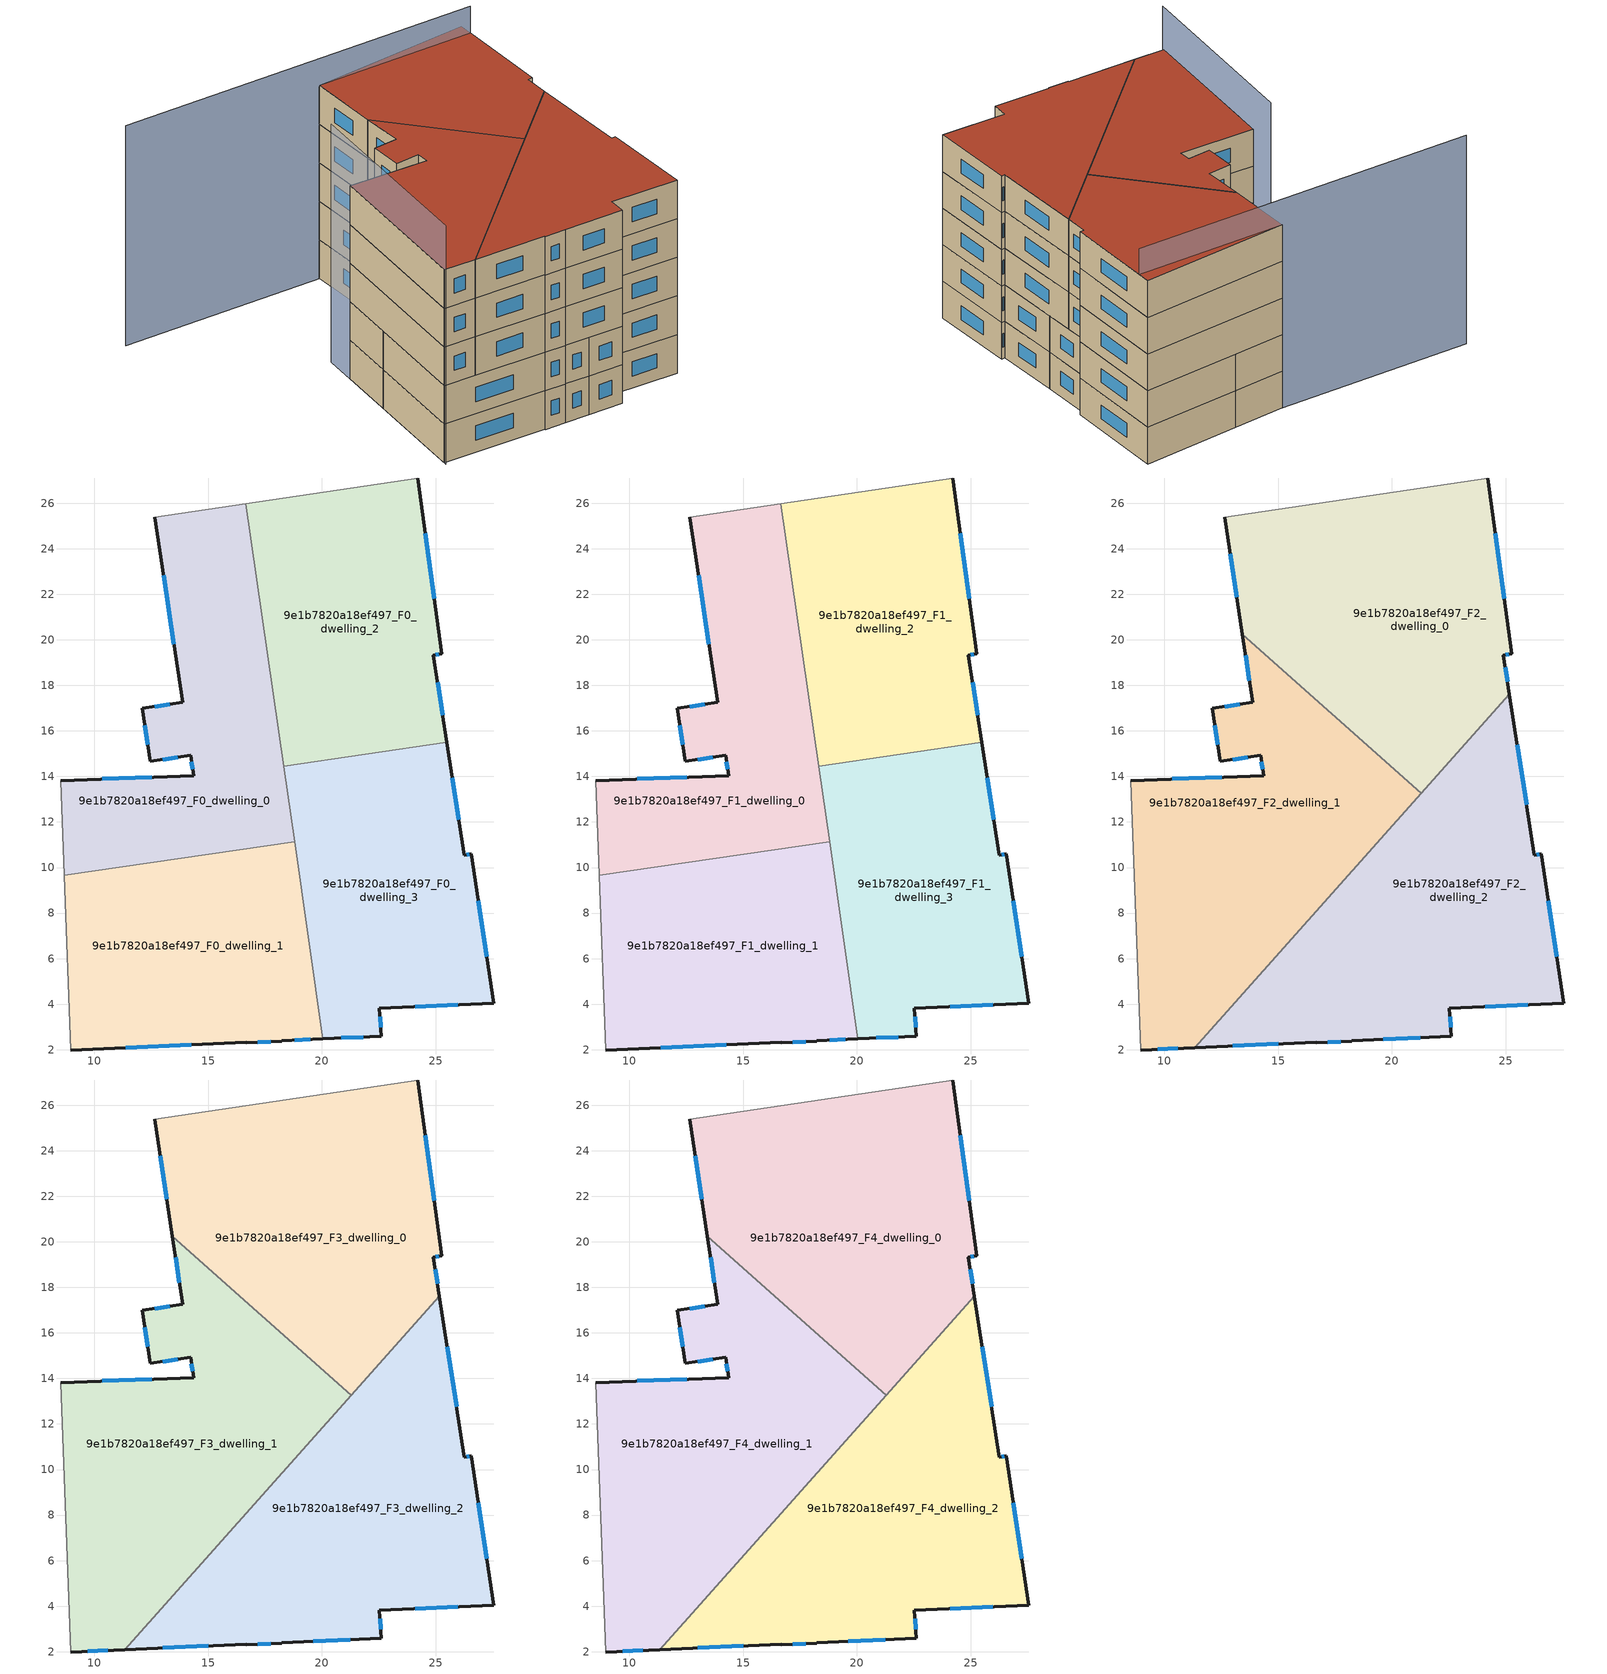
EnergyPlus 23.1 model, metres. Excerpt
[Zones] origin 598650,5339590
9e1b7820a18ef497_F0_dwelling_0
 floor ground (EU_floor_Construction): 16.66,25.98 18.8,11.13 8.69,9.67 8.54,13.82 14.36,14.04 14.23,14.92 12.46,14.66 12.12,16.99 13.88,17.25 12.67,25.38 z0
 wall outside (EU_wall_Construction): 12.67,25.38 13.88,17.25 12.12,16.99 12.46,14.66 14.23,14.92 14.36,14.04 8.54,13.82 z0:3
 wall adiabatic (EU_wall_Construction): 16.66,25.98 12.67,25.38 / 8.54,13.82 8.69,9.67 z0:3
 wall to 9e1b7820a18ef497_F0_dwelling_1 (EU_wall_Construction): 8.69,9.67 18.8,11.13 z0:3
 wall to 9e1b7820a18ef497_F0_dwelling_2 (EU_wall_Construction): 18.32,14.46 16.66,25.98 z0:3
 wall to 9e1b7820a18ef497_F0_dwelling_3 (EU_wall_Construction): 18.8,11.13 18.32,14.46 z0:3
 window (EU_Window_Construction): 14.27,14.65 14.32,14.32 / 13.02,14.74 13.68,14.84 / 12.23,16.26 12.36,15.39 / 13.33,17.17 12.67,17.07 / 13.05,22.83 13.5,19.8 / 12.54,13.97 10.36,13.89 z0.94:2.06
9e1b7820a18ef497_F0_dwelling_1
 floor ground (EU_floor_Construction): 18.8,11.13 20.05,2.48 18.24,2.4 18.24,2.37 16.68,2.3 16.67,2.33 8.98,1.99 8.69,9.67 z0
 wall outside (EU_wall_Construction): 8.98,1.99 16.67,2.33 16.68,2.3 18.24,2.37 18.24,2.4 20.05,2.48 z0:3
 wall adiabatic (EU_wall_Construction): 8.69,9.67 8.98,1.99 z0:3
 wall to 9e1b7820a18ef497_F0_dwelling_3 (EU_wall_Construction): 20.05,2.48 18.8,11.13 z0:3
 window (EU_Window_Construction): 11.39,2.09 14.26,2.22 / 18.81,2.42 19.48,2.45 / 17.17,2.32 17.75,2.35 z0.94:2.06
9e1b7820a18ef497_F0_dwelling_2
 floor ground (EU_floor_Construction): 24.21,27.11 25.26,19.4 24.9,19.33 25.49,15.49 18.32,14.46 16.66,25.98 z0
 wall outside (EU_wall_Construction): 25.49,15.49 24.9,19.33 25.26,19.4 24.21,27.11 z0:3
 wall to 9e1b7820a18ef497_F0_dwelling_3 (EU_wall_Construction): 18.32,14.46 25.49,15.49 z0:3
 wall adiabatic (EU_wall_Construction): 24.21,27.11 16.66,25.98 z0:3
 window (EU_Window_Construction): 24.93,21.81 24.54,24.69 / 25.01,19.35 25.14,19.38 / 25.31,16.7 25.08,18.13 z0.94:2.06
9e1b7820a18ef497_F0_dwelling_3
 floor ground (EU_floor_Construction): 25.49,15.49 26.26,10.54 26.56,10.6 27.54,4.03 22.53,3.82 22.62,2.59 20.05,2.48 18.32,14.46 z0
 wall outside (EU_wall_Construction): 20.05,2.48 22.62,2.59 22.53,3.82 27.54,4.03 26.56,10.6 26.26,10.54 25.49,15.49 z0:3
 window (EU_Window_Construction): 26.02,12.1 25.73,13.94 / 26.46,10.58 26.35,10.56 / 27.23,6.09 26.87,8.54 / 24.1,3.89 25.97,3.96 / 22.59,2.98 22.56,3.44 / 20.85,2.51 21.81,2.56 z0.94:2.06
9e1b7820a18ef497_F1_dwelling_0
 floor to 9e1b7820a18ef497_F0_dwelling_0 (EU_floor_Construction): 16.66,25.98 18.8,11.13 8.69,9.67 8.54,13.82 14.36,14.04 14.23,14.92 12.46,14.66 12.12,16.99 13.88,17.25 12.67,25.38 z3
 wall outside (EU_wall_Construction): 12.67,25.38 13.88,17.25 12.12,16.99 12.46,14.66 14.23,14.92 14.36,14.04 8.54,13.82 z3:6
 wall adiabatic (EU_wall_Construction): 16.66,25.98 12.67,25.38 / 8.54,13.82 8.69,9.67 z3:6
 wall to 9e1b7820a18ef497_F1_dwelling_1 (EU_wall_Construction): 8.69,9.67 18.8,11.13 z3:6
 wall to 9e1b7820a18ef497_F1_dwelling_2 (EU_wall_Construction): 18.32,14.46 16.66,25.98 z3:6
 wall to 9e1b7820a18ef497_F1_dwelling_3 (EU_wall_Construction): 18.8,11.13 18.32,14.46 z3:6
 window (EU_Window_Construction): 14.27,14.65 14.32,14.32 / 13.02,14.74 13.68,14.84 / 12.23,16.26 12.36,15.39 / 13.33,17.17 12.67,17.07 / 13.05,22.83 13.5,19.8 / 12.54,13.97 10.36,13.89 z3.94:5.06
9e1b7820a18ef497_F1_dwelling_1
 floor to 9e1b7820a18ef497_F0_dwelling_1 (EU_floor_Construction): 18.8,11.13 20.05,2.48 18.24,2.4 18.24,2.37 16.68,2.3 16.67,2.33 8.98,1.99 8.69,9.67 z3
 wall outside (EU_wall_Construction): 8.98,1.99 16.67,2.33 16.68,2.3 18.24,2.37 18.24,2.4 20.05,2.48 z3:6
 wall adiabatic (EU_wall_Construction): 8.69,9.67 8.98,1.99 z3:6
 wall to 9e1b7820a18ef497_F1_dwelling_3 (EU_wall_Construction): 20.05,2.48 18.8,11.13 z3:6
 window (EU_Window_Construction): 11.39,2.09 14.26,2.22 / 18.81,2.42 19.48,2.45 / 17.17,2.32 17.75,2.35 z3.94:5.06
9e1b7820a18ef497_F1_dwelling_2
 floor to 9e1b7820a18ef497_F0_dwelling_2 (EU_floor_Construction): 24.21,27.11 25.26,19.4 24.9,19.33 25.49,15.49 18.32,14.46 16.66,25.98 z3
 wall outside (EU_wall_Construction): 25.49,15.49 24.9,19.33 25.26,19.4 24.21,27.11 z3:6
 wall to 9e1b7820a18ef497_F1_dwelling_3 (EU_wall_Construction): 18.32,14.46 25.49,15.49 z3:6
 wall adiabatic (EU_wall_Construction): 24.21,27.11 16.66,25.98 z3:6
 window (EU_Window_Construction): 24.93,21.81 24.54,24.69 / 25.01,19.35 25.14,19.38 / 25.31,16.7 25.08,18.13 z3.94:5.06
9e1b7820a18ef497_F1_dwelling_3
 floor to 9e1b7820a18ef497_F0_dwelling_3 (EU_floor_Construction): 25.49,15.49 26.26,10.54 26.56,10.6 27.54,4.03 22.53,3.82 22.62,2.59 20.05,2.48 18.32,14.46 z3
 wall outside (EU_wall_Construction): 20.05,2.48 22.62,2.59 22.53,3.82 27.54,4.03 26.56,10.6 26.26,10.54 25.49,15.49 z3:6
 window (EU_Window_Construction): 26.02,12.1 25.73,13.94 / 26.46,10.58 26.35,10.56 / 27.23,6.09 26.87,8.54 / 24.1,3.89 25.97,3.96 / 22.59,2.98 22.56,3.44 / 20.85,2.51 21.81,2.56 z3.94:5.06
9e1b7820a18ef497_F2_dwelling_0
 floor to 9e1b7820a18ef497_F1_dwelling_2 (EU_floor_Construction): 24.21,27.11 25.26,19.4 24.9,19.33 25.16,17.62 22.94,15.12 19.72,14.66 18.08,16.12 16.66,25.98 z6
 floor to 9e1b7820a18ef497_F1_dwelling_0 (EU_floor_Construction): 16.66,25.98 18.08,16.12 13.43,20.25 12.67,25.38 z6
 floor to 9e1b7820a18ef497_F1_dwelling_3 (EU_floor_Construction): 22.94,15.12 21.28,13.26 19.72,14.66 z6
 wall outside (EU_wall_Construction): 12.67,25.38 13.43,20.25 / 25.16,17.62 24.9,19.33 25.26,19.4 24.21,27.11 z6:9
 wall to 9e1b7820a18ef497_F2_dwelling_1 (EU_wall_Construction): 13.43,20.25 21.28,13.26 z6:9
 wall adiabatic (EU_wall_Construction): 24.21,27.11 12.67,25.38 z6:9
 wall to 9e1b7820a18ef497_F2_dwelling_2 (EU_wall_Construction): 21.28,13.26 25.16,17.62 z6:9
 window (EU_Window_Construction): 12.91,23.77 13.19,21.86 / 24.93,21.81 24.54,24.69 / 25.01,19.35 25.14,19.38 / 25.08,18.15 24.98,18.79 z6.94:8.06
9e1b7820a18ef497_F2_dwelling_1
 floor to 9e1b7820a18ef497_F1_dwelling_0 (EU_floor_Construction): 18.08,16.12 18.8,11.13 8.69,9.67 8.54,13.82 14.36,14.04 14.23,14.92 12.46,14.66 12.12,16.99 13.88,17.25 13.43,20.25 z6
 floor to 9e1b7820a18ef497_F1_dwelling_1 (EU_floor_Construction): 18.8,11.13 18.88,10.56 11.34,2.09 8.98,1.99 8.69,9.67 z6
 floor to 9e1b7820a18ef497_F1_dwelling_2 (EU_floor_Construction): 19.72,14.66 18.32,14.46 18.08,16.12 z6
 floor to 9e1b7820a18ef497_F1_dwelling_3 (EU_floor_Construction): 21.28,13.26 18.88,10.56 18.32,14.46 19.72,14.66 z6
 wall outside (EU_wall_Construction): 13.43,20.25 13.88,17.25 12.12,16.99 12.46,14.66 14.23,14.92 14.36,14.04 8.54,13.82 / 8.98,1.99 11.33,2.09 z6:9
 wall adiabatic (EU_wall_Construction): 8.54,13.82 8.98,1.99 z6:9
 wall to 9e1b7820a18ef497_F2_dwelling_2 (EU_wall_Construction): 11.33,2.09 21.28,13.26 z6:9
 window (EU_Window_Construction): 12.54,13.97 10.36,13.89 / 14.27,14.65 14.32,14.32 / 13.02,14.74 13.68,14.84 / 12.23,16.26 12.36,15.39 / 13.33,17.17 12.67,17.07 / 13.57,19.31 13.74,18.19 / 9.72,2.02 10.6,2.06 z6.94:8.06
9e1b7820a18ef497_F2_dwelling_2
 floor to 9e1b7820a18ef497_F1_dwelling_1 (EU_floor_Construction): 18.88,10.56 20.05,2.48 18.24,2.4 18.24,2.37 16.68,2.3 16.67,2.33 11.34,2.09 z6
 floor to 9e1b7820a18ef497_F1_dwelling_3 (EU_floor_Construction): 25.49,15.49 26.26,10.54 26.56,10.6 27.54,4.03 22.53,3.82 22.62,2.59 20.05,2.48 18.88,10.56 22.94,15.12 z6
 floor to 9e1b7820a18ef497_F1_dwelling_2 (EU_floor_Construction): 25.16,17.62 25.49,15.49 22.94,15.12 z6
 wall outside (EU_wall_Construction): 11.33,2.09 16.67,2.33 16.68,2.3 18.24,2.37 18.24,2.4 22.62,2.59 22.53,3.82 27.54,4.03 26.56,10.6 26.26,10.54 25.16,17.62 z6:9
 window (EU_Window_Construction): 24.1,3.89 25.97,3.96 / 22.59,2.98 22.56,3.44 / 19.61,2.46 21.25,2.53 / 17.17,2.32 17.75,2.35 / 13.01,2.17 15,2.26 / 25.92,12.76 25.51,15.4 / 26.46,10.58 26.35,10.56 / 27.23,6.09 26.87,8.54 z6.94:8.06
9e1b7820a18ef497_F3_dwelling_0
 floor to 9e1b7820a18ef497_F2_dwelling_0 (EU_floor_Construction): 24.21,27.11 25.26,19.4 24.9,19.33 25.16,17.62 21.28,13.26 13.43,20.25 12.67,25.38 z9
 wall outside (EU_wall_Construction): 12.67,25.38 13.43,20.25 / 25.16,17.62 24.9,19.33 25.26,19.4 24.21,27.11 z9:12
 wall to 9e1b7820a18ef497_F3_dwelling_1 (EU_wall_Construction): 13.43,20.25 21.28,13.26 z9:12
 wall adiabatic (EU_wall_Construction): 24.21,27.11 12.67,25.38 z9:12
 wall to 9e1b7820a18ef497_F3_dwelling_2 (EU_wall_Construction): 21.28,13.26 25.16,17.62 z9:12
 window (EU_Window_Construction): 12.91,23.77 13.19,21.86 / 24.93,21.81 24.54,24.69 / 25.01,19.35 25.14,19.38 / 25.08,18.15 24.98,18.79 z9.94:11.06
9e1b7820a18ef497_F3_dwelling_1
 floor to 9e1b7820a18ef497_F2_dwelling_1 (EU_floor_Construction): 21.28,13.26 11.33,2.09 8.98,1.99 8.54,13.82 14.36,14.04 14.23,14.92 12.46,14.66 12.12,16.99 13.88,17.25 13.43,20.25 z9
 wall outside (EU_wall_Construction): 13.43,20.25 13.88,17.25 12.12,16.99 12.46,14.66 14.23,14.92 14.36,14.04 8.54,13.82 / 8.98,1.99 11.33,2.09 z9:12
 wall adiabatic (EU_wall_Construction): 8.54,13.82 8.98,1.99 z9:12
 wall to 9e1b7820a18ef497_F3_dwelling_2 (EU_wall_Construction): 11.33,2.09 21.28,13.26 z9:12
 window (EU_Window_Construction): 12.54,13.97 10.36,13.89 / 14.27,14.65 14.32,14.32 / 13.02,14.74 13.68,14.84 / 12.23,16.26 12.36,15.39 / 13.33,17.17 12.67,17.07 / 13.57,19.31 13.74,18.19 / 9.72,2.02 10.6,2.06 z9.94:11.06
9e1b7820a18ef497_F3_dwelling_2
 floor to 9e1b7820a18ef497_F2_dwelling_2 (EU_floor_Construction): 25.16,17.62 26.26,10.54 26.56,10.6 27.54,4.03 22.53,3.82 22.62,2.59 18.24,2.4 18.24,2.37 16.68,2.3 16.67,2.33 11.33,2.09 z9
 wall outside (EU_wall_Construction): 11.33,2.09 16.67,2.33 16.68,2.3 18.24,2.37 18.24,2.4 22.62,2.59 22.53,3.82 27.54,4.03 26.56,10.6 26.26,10.54 25.16,17.62 z9:12
 window (EU_Window_Construction): 24.1,3.89 25.97,3.96 / 22.59,2.98 22.56,3.44 / 19.61,2.46 21.25,2.53 / 17.17,2.32 17.75,2.35 / 13.01,2.17 15,2.26 / 25.92,12.76 25.51,15.4 / 26.46,10.58 26.35,10.56 / 27.23,6.09 26.87,8.54 z9.94:11.06
9e1b7820a18ef497_F4_dwelling_0
 floor to 9e1b7820a18ef497_F3_dwelling_0 (EU_floor_Construction): 24.21,27.11 25.26,19.4 24.9,19.33 25.16,17.62 21.28,13.26 13.43,20.25 12.67,25.38 z12
 wall outside (EU_wall_Construction): 12.67,25.38 13.43,20.25 / 25.16,17.62 24.9,19.33 25.26,19.4 24.21,27.11 z12:15
 wall to 9e1b7820a18ef497_F4_dwelling_1 (EU_wall_Construction): 13.43,20.25 21.28,13.26 z12:15
 wall adiabatic (EU_wall_Construction): 24.21,27.11 12.67,25.38 z12:15
 wall to 9e1b7820a18ef497_F4_dwelling_2 (EU_wall_Construction): 21.28,13.26 25.16,17.62 z12:15
 window (EU_Window_Construction): 12.91,23.77 13.19,21.86 / 24.93,21.81 24.54,24.69 / 25.01,19.35 25.14,19.38 / 25.08,18.15 24.98,18.79 z12.94:14.06
 roof outside (EU_roof_Construction): 21.28,13.26 25.16,17.62 24.9,19.33 25.26,19.4 24.21,27.11 12.67,25.38 13.43,20.25 z15
9e1b7820a18ef497_F4_dwelling_1
 floor to 9e1b7820a18ef497_F3_dwelling_1 (EU_floor_Construction): 21.28,13.26 11.33,2.09 8.98,1.99 8.54,13.82 14.36,14.04 14.23,14.92 12.46,14.66 12.12,16.99 13.88,17.25 13.43,20.25 z12
 wall outside (EU_wall_Construction): 13.43,20.25 13.88,17.25 12.12,16.99 12.46,14.66 14.23,14.92 14.36,14.04 8.54,13.82 / 8.98,1.99 11.33,2.09 z12:15
 wall adiabatic (EU_wall_Construction): 8.54,13.82 8.98,1.99 z12:15
 wall to 9e1b7820a18ef497_F4_dwelling_2 (EU_wall_Construction): 11.33,2.09 21.28,13.26 z12:15
 window (EU_Window_Construction): 12.54,13.97 10.36,13.89 / 14.27,14.65 14.32,14.32 / 13.02,14.74 13.68,14.84 / 12.23,16.26 12.36,15.39 / 13.33,17.17 12.67,17.07 / 13.57,19.31 13.74,18.19 / 9.72,2.02 10.6,2.06 z12.94:14.06
 roof outside (EU_roof_Construction): 11.33,2.09 21.28,13.26 13.43,20.25 13.88,17.25 12.12,16.99 12.46,14.66 14.23,14.92 14.36,14.04 8.54,13.82 8.98,1.99 z15
9e1b7820a18ef497_F4_dwelling_2
 floor to 9e1b7820a18ef497_F3_dwelling_2 (EU_floor_Construction): 25.16,17.62 26.26,10.54 26.56,10.6 27.54,4.03 22.53,3.82 22.62,2.59 18.24,2.4 18.24,2.37 16.68,2.3 16.67,2.33 11.33,2.09 z12
 wall outside (EU_wall_Construction): 11.33,2.09 16.67,2.33 16.68,2.3 18.24,2.37 18.24,2.4 22.62,2.59 22.53,3.82 27.54,4.03 26.56,10.6 26.26,10.54 25.16,17.62 z12:15
 window (EU_Window_Construction): 24.1,3.89 25.97,3.96 / 22.59,2.98 22.56,3.44 / 19.61,2.46 21.25,2.53 / 17.17,2.32 17.75,2.35 / 13.01,2.17 15,2.26 / 25.92,12.76 25.51,15.4 / 26.46,10.58 26.35,10.56 / 27.23,6.09 26.87,8.54 z12.94:14.06
 roof outside (EU_roof_Construction): 27.54,4.03 26.56,10.6 26.26,10.54 25.16,17.62 11.33,2.09 16.67,2.33 16.68,2.3 18.24,2.37 18.24,2.4 22.62,2.59 22.53,3.82 z15
shading: 8.45,16.2 8.99,1.84 z0:18.5; 24.34,26.11 -2.36,24.44 z0:17.1
[Building]
EU S2 Campaign: North Axis=0; Terrain=City; Solar Distribution=FullExterior
[Site:Location]
Vienna: Latitude=48; Longitude=16.5; Time Zone=1; Elevation=183
[SizingPeriod:WeatherFileDays]
AnnualSizingPeriod: Begin Month=1; Begin Day of Month=1; End Month=12; End Day of Month=31; Day of Week for Start Day=Monday; Use Weather File Daylight Saving Period=No; Use Weather File Rain and Snow Indicators=No
[MATERIAL]
EU_InternalMass_Material: Roughness=MediumRough; Thickness=0.1; Conductivity=1; Density=1800; Specific Heat=900; Thermal Absorptance=0.9; Solar Absorptance=0.7; Visible Absorptance=0.7
[MATERIAL:NOMASS] Roughness=MediumRough; Thermal Absorptance=0.9; Solar Absorptance=0.7; Visible Absorptance=0.7
Name | Thermal Resistance
EU_wall_NoMass | 0.914258
EU_roof_NoMass | 0.954009
EU_floor_NoMass | 1.09711
[WINDOWMATERIAL:SIMPLEGLAZINGSYSTEM]
EU_Window_SimpleGlazing: UFactor=2.09642; Solar Heat Gain Coefficient=0.65; Visible Transmittance=0.65
[CONSTRUCTION]
EU_wall_Construction: EU_wall_NoMass
EU_roof_Construction: EU_roof_NoMass
EU_floor_Construction: EU_floor_NoMass
EU_Window_Construction: EU_Window_SimpleGlazing
EU_InternalMass_Construction: EU_InternalMass_Material
[ZONE] Type=1; Multiplier=1; Ceiling Height=autocalculate; Floor Area=autocalculate; Part of Total Floor Area=Yes
Name | Volume
9e1b7820a18ef497_F0_dwelling_0; 9e1b7820a18ef497_F1_dwelling_0 | 261.664
9e1b7820a18ef497_F2_dwelling_0; 9e1b7820a18ef497_F3_dwelling_0; 9e1b7820a18ef497_F4_dwelling_0 | 348.875
9e1b7820a18ef497_F0_dwelling_1; 9e1b7820a18ef497_F1_dwelling_1 | 261.669
9e1b7820a18ef497_F2_dwelling_1; 9e1b7820a18ef497_F3_dwelling_1; 9e1b7820a18ef497_F4_dwelling_1 | 348.873
9e1b7820a18ef497_F0_dwelling_2; 9e1b7820a18ef497_F1_dwelling_2 | 261.657
9e1b7820a18ef497_F2_dwelling_2; 9e1b7820a18ef497_F3_dwelling_2; 9e1b7820a18ef497_F4_dwelling_2 | 348.88
9e1b7820a18ef497_F0_dwelling_3; 9e1b7820a18ef497_F1_dwelling_3 | 261.663
[INTERNALMASS] Construction=EU_InternalMass_Construction
Name | Zone or ZoneList | Surface Area
9e1b7820a18ef497_F0_dwelling_0_EU_InternalMass | 9e1b7820a18ef497_F0_dwelling_0 | 87.2209
9e1b7820a18ef497_F0_dwelling_1_EU_InternalMass | 9e1b7820a18ef497_F0_dwelling_1 | 87.2211
9e1b7820a18ef497_F0_dwelling_2_EU_InternalMass | 9e1b7820a18ef497_F0_dwelling_2 | 87.218
9e1b7820a18ef497_F0_dwelling_3_EU_InternalMass | 9e1b7820a18ef497_F0_dwelling_3 | 87.2209
9e1b7820a18ef497_F1_dwelling_0_EU_InternalMass | 9e1b7820a18ef497_F1_dwelling_0 | 87.2209
9e1b7820a18ef497_F1_dwelling_1_EU_InternalMass | 9e1b7820a18ef497_F1_dwelling_1 | 87.2211
9e1b7820a18ef497_F1_dwelling_2_EU_InternalMass | 9e1b7820a18ef497_F1_dwelling_2 | 87.218
9e1b7820a18ef497_F1_dwelling_3_EU_InternalMass | 9e1b7820a18ef497_F1_dwelling_3 | 87.2209
9e1b7820a18ef497_F2_dwelling_0_EU_InternalMass | 9e1b7820a18ef497_F2_dwelling_0 | 116.294
9e1b7820a18ef497_F2_dwelling_1_EU_InternalMass | 9e1b7820a18ef497_F2_dwelling_1 | 116.29
9e1b7820a18ef497_F2_dwelling_2_EU_InternalMass | 9e1b7820a18ef497_F2_dwelling_2 | 116.293
9e1b7820a18ef497_F3_dwelling_0_EU_InternalMass | 9e1b7820a18ef497_F3_dwelling_0 | 116.294
9e1b7820a18ef497_F3_dwelling_1_EU_InternalMass | 9e1b7820a18ef497_F3_dwelling_1 | 116.29
9e1b7820a18ef497_F3_dwelling_2_EU_InternalMass | 9e1b7820a18ef497_F3_dwelling_2 | 116.293
9e1b7820a18ef497_F4_dwelling_0_EU_InternalMass | 9e1b7820a18ef497_F4_dwelling_0 | 116.294
9e1b7820a18ef497_F4_dwelling_1_EU_InternalMass | 9e1b7820a18ef497_F4_dwelling_1 | 116.29
9e1b7820a18ef497_F4_dwelling_2_EU_InternalMass | 9e1b7820a18ef497_F4_dwelling_2 | 116.293
[OTHEREQUIPMENT] Fuel Type=Electricity; Design Level Calculation Method=Watts/Area; Power per Zone Floor Area=1; Fraction Latent=0; Fraction Radiant=0; Fraction Lost=0; Carbon Dioxide Generation Rate=0; EndUse Subcategory=EU_Step8_InternalGains
Name | Zone or ZoneList or Space or SpaceList | Schedule
EU_Step8_InternalGain_9e1b7820a18ef497_F0_dwelling_0_f000 | 9e1b7820a18ef497_F0_dwelling_0 | EU_Step8_GainSchedule_9e1b7820a18ef497_F0_dwelling_0_f000
EU_Step8_InternalGain_9e1b7820a18ef497_F0_dwelling_1_f000 | 9e1b7820a18ef497_F0_dwelling_1 | EU_Step8_GainSchedule_9e1b7820a18ef497_F0_dwelling_1_f000
EU_Step8_InternalGain_9e1b7820a18ef497_F0_dwelling_2_f000 | 9e1b7820a18ef497_F0_dwelling_2 | EU_Step8_GainSchedule_9e1b7820a18ef497_F0_dwelling_2_f000
EU_Step8_InternalGain_9e1b7820a18ef497_F0_dwelling_3_f000 | 9e1b7820a18ef497_F0_dwelling_3 | EU_Step8_GainSchedule_9e1b7820a18ef497_F0_dwelling_3_f000
EU_Step8_InternalGain_9e1b7820a18ef497_F1_dwelling_0_f000 | 9e1b7820a18ef497_F1_dwelling_0 | EU_Step8_GainSchedule_9e1b7820a18ef497_F1_dwelling_0_f000
EU_Step8_InternalGain_9e1b7820a18ef497_F1_dwelling_1_f000 | 9e1b7820a18ef497_F1_dwelling_1 | EU_Step8_GainSchedule_9e1b7820a18ef497_F1_dwelling_1_f000
EU_Step8_InternalGain_9e1b7820a18ef497_F1_dwelling_2_f000 | 9e1b7820a18ef497_F1_dwelling_2 | EU_Step8_GainSchedule_9e1b7820a18ef497_F1_dwelling_2_f000
EU_Step8_InternalGain_9e1b7820a18ef497_F1_dwelling_3_f000 | 9e1b7820a18ef497_F1_dwelling_3 | EU_Step8_GainSchedule_9e1b7820a18ef497_F1_dwelling_3_f000
EU_Step8_InternalGain_9e1b7820a18ef497_F2_dwelling_0_f000 | 9e1b7820a18ef497_F2_dwelling_0 | EU_Step8_GainSchedule_9e1b7820a18ef497_F2_dwelling_0_f000
EU_Step8_InternalGain_9e1b7820a18ef497_F2_dwelling_1_f000 | 9e1b7820a18ef497_F2_dwelling_1 | EU_Step8_GainSchedule_9e1b7820a18ef497_F2_dwelling_1_f000
EU_Step8_InternalGain_9e1b7820a18ef497_F2_dwelling_2_f000 | 9e1b7820a18ef497_F2_dwelling_2 | EU_Step8_GainSchedule_9e1b7820a18ef497_F2_dwelling_2_f000
EU_Step8_InternalGain_9e1b7820a18ef497_F3_dwelling_0_f000 | 9e1b7820a18ef497_F3_dwelling_0 | EU_Step8_GainSchedule_9e1b7820a18ef497_F3_dwelling_0_f000
EU_Step8_InternalGain_9e1b7820a18ef497_F3_dwelling_1_f000 | 9e1b7820a18ef497_F3_dwelling_1 | EU_Step8_GainSchedule_9e1b7820a18ef497_F3_dwelling_1_f000
EU_Step8_InternalGain_9e1b7820a18ef497_F3_dwelling_2_f000 | 9e1b7820a18ef497_F3_dwelling_2 | EU_Step8_GainSchedule_9e1b7820a18ef497_F3_dwelling_2_f000
EU_Step8_InternalGain_9e1b7820a18ef497_F4_dwelling_0_f000 | 9e1b7820a18ef497_F4_dwelling_0 | EU_Step8_GainSchedule_9e1b7820a18ef497_F4_dwelling_0_f000
EU_Step8_InternalGain_9e1b7820a18ef497_F4_dwelling_1_f000 | 9e1b7820a18ef497_F4_dwelling_1 | EU_Step8_GainSchedule_9e1b7820a18ef497_F4_dwelling_1_f000
EU_Step8_InternalGain_9e1b7820a18ef497_F4_dwelling_2_f000 | 9e1b7820a18ef497_F4_dwelling_2 | EU_Step8_GainSchedule_9e1b7820a18ef497_F4_dwelling_2_f000
[ZONEVENTILATION:DESIGNFLOWRATE] Schedule=EU_AlwaysOn; Design Flow Rate Calculation Method=AirChanges/Hour; Air Changes per Hour=0.546891; Ventilation Type=Natural; Fan Pressure Rise=0; Fan Total Efficiency=1; Constant Term Coefficient=1; Temperature Term Coefficient=0; Velocity Term Coefficient=0; Velocity Squared Term Coefficient=0; Minimum Indoor Temperature=-100; Maximum Indoor Temperature=100; Delta Temperature=-100; Minimum Outdoor Temperature=-100; Maximum Outdoor Temperature=100; Maximum Wind Speed=40
Name | Zone or ZoneList or Space or SpaceList
EU_ConstantAir_9e1b7820a18ef497_F0_dwelling_0 | 9e1b7820a18ef497_F0_dwelling_0
EU_ConstantAir_9e1b7820a18ef497_F0_dwelling_1 | 9e1b7820a18ef497_F0_dwelling_1
EU_ConstantAir_9e1b7820a18ef497_F0_dwelling_2 | 9e1b7820a18ef497_F0_dwelling_2
EU_ConstantAir_9e1b7820a18ef497_F0_dwelling_3 | 9e1b7820a18ef497_F0_dwelling_3
EU_ConstantAir_9e1b7820a18ef497_F1_dwelling_0 | 9e1b7820a18ef497_F1_dwelling_0
EU_ConstantAir_9e1b7820a18ef497_F1_dwelling_1 | 9e1b7820a18ef497_F1_dwelling_1
EU_ConstantAir_9e1b7820a18ef497_F1_dwelling_2 | 9e1b7820a18ef497_F1_dwelling_2
EU_ConstantAir_9e1b7820a18ef497_F1_dwelling_3 | 9e1b7820a18ef497_F1_dwelling_3
EU_ConstantAir_9e1b7820a18ef497_F2_dwelling_0 | 9e1b7820a18ef497_F2_dwelling_0
EU_ConstantAir_9e1b7820a18ef497_F2_dwelling_1 | 9e1b7820a18ef497_F2_dwelling_1
EU_ConstantAir_9e1b7820a18ef497_F2_dwelling_2 | 9e1b7820a18ef497_F2_dwelling_2
EU_ConstantAir_9e1b7820a18ef497_F3_dwelling_0 | 9e1b7820a18ef497_F3_dwelling_0
EU_ConstantAir_9e1b7820a18ef497_F3_dwelling_1 | 9e1b7820a18ef497_F3_dwelling_1
EU_ConstantAir_9e1b7820a18ef497_F3_dwelling_2 | 9e1b7820a18ef497_F3_dwelling_2
EU_ConstantAir_9e1b7820a18ef497_F4_dwelling_0 | 9e1b7820a18ef497_F4_dwelling_0
EU_ConstantAir_9e1b7820a18ef497_F4_dwelling_1 | 9e1b7820a18ef497_F4_dwelling_1
EU_ConstantAir_9e1b7820a18ef497_F4_dwelling_2 | 9e1b7820a18ef497_F4_dwelling_2
[HVACTEMPLATE:THERMOSTAT] Constant Heating Setpoint=20; Constant Cooling Setpoint=50
EU_HeatOnly_9e1b7820a18ef497_F0_dwelling_0; EU_HeatOnly_9e1b7820a18ef497_F0_dwelling_1; EU_HeatOnly_9e1b7820a18ef497_F0_dwelling_2; EU_HeatOnly_9e1b7820a18ef497_F0_dwelling_3; EU_HeatOnly_9e1b7820a18ef497_F1_dwelling_0; EU_HeatOnly_9e1b7820a18ef497_F1_dwelling_1; EU_HeatOnly_9e1b7820a18ef497_F1_dwelling_2; EU_HeatOnly_9e1b7820a18ef497_F1_dwelling_3; EU_HeatOnly_9e1b7820a18ef497_F2_dwelling_0; EU_HeatOnly_9e1b7820a18ef497_F2_dwelling_1; EU_HeatOnly_9e1b7820a18ef497_F2_dwelling_2; EU_HeatOnly_9e1b7820a18ef497_F3_dwelling_0; EU_HeatOnly_9e1b7820a18ef497_F3_dwelling_1; EU_HeatOnly_9e1b7820a18ef497_F3_dwelling_2; EU_HeatOnly_9e1b7820a18ef497_F4_dwelling_0; EU_HeatOnly_9e1b7820a18ef497_F4_dwelling_1; EU_HeatOnly_9e1b7820a18ef497_F4_dwelling_2
[HVACTEMPLATE:ZONE:IDEALLOADSAIRSYSTEM] System Availability Schedule=EU_AlwaysOn; Maximum Heating Supply Air Temperature=50; Minimum Cooling Supply Air Temperature=13; Maximum Heating Supply Air Humidity Ratio=0.0156; Minimum Cooling Supply Air Humidity Ratio=0.0077; Heating Limit=NoLimit; Cooling Limit=NoLimit; Heating Availability Schedule=EU_AlwaysOn; Cooling Availability Schedule=EU_CoolingOff; Dehumidification Control Type=ConstantSensibleHeatRatio; Cooling Sensible Heat Ratio=0.7; Dehumidification Setpoint=60; Humidification Control Type=None; Humidification Setpoint=30; Outdoor Air Method=None; Outdoor Air Flow Rate per Person=0.00944; Outdoor Air Flow Rate per Zone Floor Area=0; Outdoor Air Flow Rate per Zone=0; Demand Controlled Ventilation Type=None; Outdoor Air Economizer Type=NoEconomizer; Heat Recovery Type=None; Sensible Heat Recovery Effectiveness=0.7; Latent Heat Recovery Effectiveness=0.65
Name | Template Thermostat
9e1b7820a18ef497_F0_dwelling_0 | EU_HeatOnly_9e1b7820a18ef497_F0_dwelling_0
9e1b7820a18ef497_F0_dwelling_1 | EU_HeatOnly_9e1b7820a18ef497_F0_dwelling_1
9e1b7820a18ef497_F0_dwelling_2 | EU_HeatOnly_9e1b7820a18ef497_F0_dwelling_2
9e1b7820a18ef497_F0_dwelling_3 | EU_HeatOnly_9e1b7820a18ef497_F0_dwelling_3
9e1b7820a18ef497_F1_dwelling_0 | EU_HeatOnly_9e1b7820a18ef497_F1_dwelling_0
9e1b7820a18ef497_F1_dwelling_1 | EU_HeatOnly_9e1b7820a18ef497_F1_dwelling_1
9e1b7820a18ef497_F1_dwelling_2 | EU_HeatOnly_9e1b7820a18ef497_F1_dwelling_2
9e1b7820a18ef497_F1_dwelling_3 | EU_HeatOnly_9e1b7820a18ef497_F1_dwelling_3
9e1b7820a18ef497_F2_dwelling_0 | EU_HeatOnly_9e1b7820a18ef497_F2_dwelling_0
9e1b7820a18ef497_F2_dwelling_1 | EU_HeatOnly_9e1b7820a18ef497_F2_dwelling_1
9e1b7820a18ef497_F2_dwelling_2 | EU_HeatOnly_9e1b7820a18ef497_F2_dwelling_2
9e1b7820a18ef497_F3_dwelling_0 | EU_HeatOnly_9e1b7820a18ef497_F3_dwelling_0
9e1b7820a18ef497_F3_dwelling_1 | EU_HeatOnly_9e1b7820a18ef497_F3_dwelling_1
9e1b7820a18ef497_F3_dwelling_2 | EU_HeatOnly_9e1b7820a18ef497_F3_dwelling_2
9e1b7820a18ef497_F4_dwelling_0 | EU_HeatOnly_9e1b7820a18ef497_F4_dwelling_0
9e1b7820a18ef497_F4_dwelling_1 | EU_HeatOnly_9e1b7820a18ef497_F4_dwelling_1
9e1b7820a18ef497_F4_dwelling_2 | EU_HeatOnly_9e1b7820a18ef497_F4_dwelling_2
[SIZING:ZONE] Zone Cooling Design Supply Air Temperature Input Method=SupplyAirTemperature; Zone Cooling Design Supply Air Temperature=13; Zone Heating Design Supply Air Temperature Input Method=SupplyAirTemperature; Zone Heating Design Supply Air Temperature=50; Zone Cooling Design Supply Air Humidity Ratio=0.008; Zone Heating Design Supply Air Humidity Ratio=0.008; Cooling Design Air Flow Method=DesignDay; Cooling Design Air Flow Rate=0; Cooling Minimum Air Flow per Zone Floor Area=0.000762; Cooling Minimum Air Flow=0; Cooling Minimum Air Flow Fraction=0.2; Heating Design Air Flow Method=DesignDay; Heating Design Air Flow Rate=0; Heating Maximum Air Flow per Zone Floor Area=0.002032; Heating Maximum Air Flow=0.141576; Heating Maximum Air Flow Fraction=0.3; Account for Dedicated Outdoor Air System=No; Dedicated Outdoor Air System Control Strategy=NeutralSupplyAir; Dedicated Outdoor Air Low Setpoint Temperature for Design=autosize; Dedicated Outdoor Air High Setpoint Temperature for Design=autosize; Zone Load Sizing Method=Sensible Load Only No Latent Load; Zone Latent Cooling Design Supply Air Humidity Ratio Input Method=HumidityRatioDifference; Zone Cooling Design Supply Air Humidity Ratio Difference=0.005; Zone Latent Heating Design Supply Air Humidity Ratio Input Method=HumidityRatioDifference; Zone Humidification Design Supply Air Humidity Ratio Difference=0.005
9e1b7820a18ef497_F0_dwelling_0; 9e1b7820a18ef497_F0_dwelling_1; 9e1b7820a18ef497_F0_dwelling_2; 9e1b7820a18ef497_F0_dwelling_3; 9e1b7820a18ef497_F1_dwelling_0; 9e1b7820a18ef497_F1_dwelling_1; 9e1b7820a18ef497_F1_dwelling_2; 9e1b7820a18ef497_F1_dwelling_3; 9e1b7820a18ef497_F2_dwelling_0; 9e1b7820a18ef497_F2_dwelling_1; 9e1b7820a18ef497_F2_dwelling_2; 9e1b7820a18ef497_F3_dwelling_0; 9e1b7820a18ef497_F3_dwelling_1; 9e1b7820a18ef497_F3_dwelling_2; 9e1b7820a18ef497_F4_dwelling_0; 9e1b7820a18ef497_F4_dwelling_1; 9e1b7820a18ef497_F4_dwelling_2
[SCHEDULE:CONSTANT]
Name | Hourly Value
EU_AlwaysOn | 1
EU_CoolingOff | 0
[SCHEDULE:FILE] Column Number=1; Rows to Skip at Top=0; Number of Hours of Data=8760; Column Separator=Comma; Interpolate to Timestep=No; Minutes per Item=60; Adjust Schedule for Daylight Savings=Yes
Name | File
EU_Step8_GainSchedule_9e1b7820a18ef497_F0_dwelling_0_f000 | ../../schedules/9e1b7820a18ef497/9e1b7820a18ef497_F0_dwelling_0_f000_gain.csv
EU_Step8_GainSchedule_9e1b7820a18ef497_F0_dwelling_1_f000 | ../../schedules/9e1b7820a18ef497/9e1b7820a18ef497_F0_dwelling_1_f000_gain.csv
EU_Step8_GainSchedule_9e1b7820a18ef497_F0_dwelling_2_f000 | ../../schedules/9e1b7820a18ef497/9e1b7820a18ef497_F0_dwelling_2_f000_gain.csv
EU_Step8_GainSchedule_9e1b7820a18ef497_F0_dwelling_3_f000 | ../../schedules/9e1b7820a18ef497/9e1b7820a18ef497_F0_dwelling_3_f000_gain.csv
EU_Step8_GainSchedule_9e1b7820a18ef497_F1_dwelling_0_f000 | ../../schedules/9e1b7820a18ef497/9e1b7820a18ef497_F1_dwelling_0_f000_gain.csv
EU_Step8_GainSchedule_9e1b7820a18ef497_F1_dwelling_1_f000 | ../../schedules/9e1b7820a18ef497/9e1b7820a18ef497_F1_dwelling_1_f000_gain.csv
EU_Step8_GainSchedule_9e1b7820a18ef497_F1_dwelling_2_f000 | ../../schedules/9e1b7820a18ef497/9e1b7820a18ef497_F1_dwelling_2_f000_gain.csv
EU_Step8_GainSchedule_9e1b7820a18ef497_F1_dwelling_3_f000 | ../../schedules/9e1b7820a18ef497/9e1b7820a18ef497_F1_dwelling_3_f000_gain.csv
EU_Step8_GainSchedule_9e1b7820a18ef497_F2_dwelling_0_f000 | ../../schedules/9e1b7820a18ef497/9e1b7820a18ef497_F2_dwelling_0_f000_gain.csv
EU_Step8_GainSchedule_9e1b7820a18ef497_F2_dwelling_1_f000 | ../../schedules/9e1b7820a18ef497/9e1b7820a18ef497_F2_dwelling_1_f000_gain.csv
EU_Step8_GainSchedule_9e1b7820a18ef497_F2_dwelling_2_f000 | ../../schedules/9e1b7820a18ef497/9e1b7820a18ef497_F2_dwelling_2_f000_gain.csv
EU_Step8_GainSchedule_9e1b7820a18ef497_F3_dwelling_0_f000 | ../../schedules/9e1b7820a18ef497/9e1b7820a18ef497_F3_dwelling_0_f000_gain.csv
EU_Step8_GainSchedule_9e1b7820a18ef497_F3_dwelling_1_f000 | ../../schedules/9e1b7820a18ef497/9e1b7820a18ef497_F3_dwelling_1_f000_gain.csv
EU_Step8_GainSchedule_9e1b7820a18ef497_F3_dwelling_2_f000 | ../../schedules/9e1b7820a18ef497/9e1b7820a18ef497_F3_dwelling_2_f000_gain.csv
EU_Step8_GainSchedule_9e1b7820a18ef497_F4_dwelling_0_f000 | ../../schedules/9e1b7820a18ef497/9e1b7820a18ef497_F4_dwelling_0_f000_gain.csv
EU_Step8_GainSchedule_9e1b7820a18ef497_F4_dwelling_1_f000 | ../../schedules/9e1b7820a18ef497/9e1b7820a18ef497_F4_dwelling_1_f000_gain.csv
EU_Step8_GainSchedule_9e1b7820a18ef497_F4_dwelling_2_f000 | ../../schedules/9e1b7820a18ef497/9e1b7820a18ef497_F4_dwelling_2_f000_gain.csv
